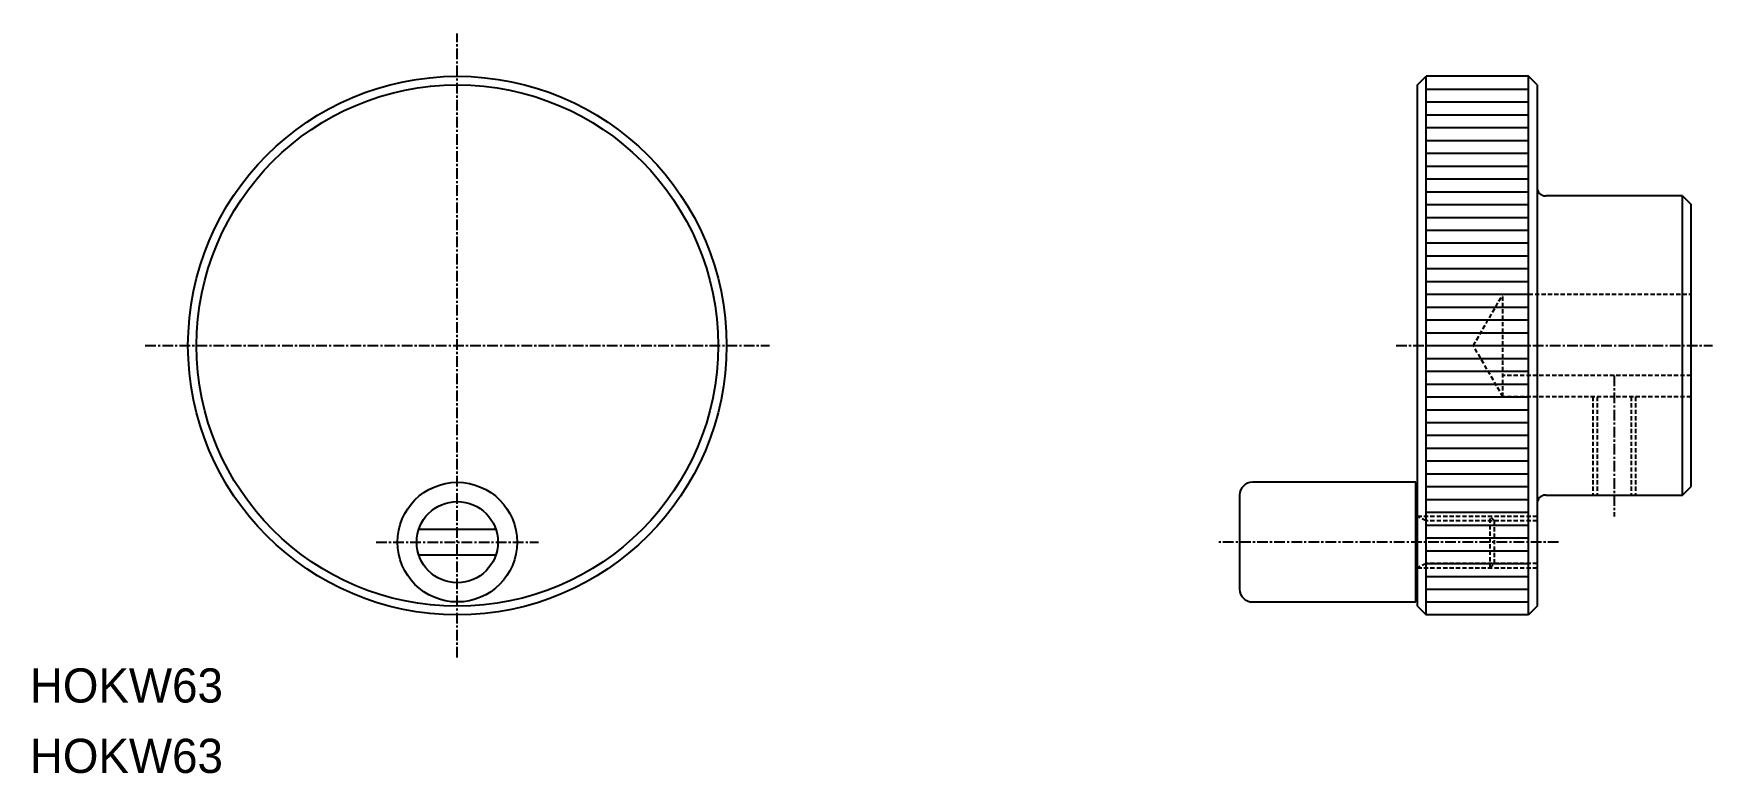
# Model space of a CAD drawing. Extents: x 0 to 197, y 0 to 86.
import ezdxf

# ---------------------------------------------------------------- set-up
doc = ezdxf.new("R2010")
doc.units = 0
doc.linetypes.add('CENTER', pattern=[2, 1.25, -0.25, 0.25, -0.25])
doc.linetypes.add('DASHED', pattern=[0.75, 0.5, -0.25])
doc.layers.get('0').update_dxf_attribs({"linetype": 'CONTINUOUS'})
doc.layers.add('CENTER', color=1, linetype='CENTER')

msp = doc.modelspace()

# ---------------------------------------------------------------- linework, layer by layer
at = {"color": 7, "linetype": 'CONTINUOUS'}
for p, q in [((162.3, 80.5), (163.3, 81.5)), ((163.3, 30), (163.3, 81.5)), ((175.3, 81.5), (163.3, 81.5)), ((175.3, 18.5), (175.3, 81.5)), ((176.3, 80.5), (175.3, 81.5)), ((162.3, 34), (162.3, 80.5)), ((163.3, 80), (175.3, 80)), ((176.3, 80.5), (176.3, 19.5)), ((163.3, 78.5), (175.3, 78.5)), ((163.3, 77), (175.3, 77)), ((163.3, 75.5), (175.3, 75.5)), ((163.3, 74), (175.3, 74)), ((163.3, 72.5), (175.3, 72.5)), ((163.3, 71), (175.3, 71)), ((163.3, 69.5), (175.3, 69.5)), ((163.3, 68), (175.3, 68)), ((193.3, 67.5), (177.3, 67.5)), ((193.3, 32.5), (193.3, 67.5)), ((193.3, 67.5), (194.3, 66.5)), ((163.3, 66.5), (175.3, 66.5)), ((163.3, 65), (175.3, 65)), ((194.3, 33.5), (194.3, 66.5)), ((163.3, 63.5), (175.3, 63.5)), ((163.3, 62), (175.3, 62)), ((163.3, 60.5), (175.3, 60.5)), ((163.3, 59), (175.3, 59)), ((163.3, 57.5), (175.3, 57.5)), ((163.3, 56), (175.3, 56)), ((163.3, 54.5), (175.3, 54.5)), ((163.3, 53), (175.3, 53)), ((163.3, 51.5), (175.3, 51.5)), ((163.3, 50), (175.3, 50)), ((163.3, 48.5), (175.3, 48.5)), ((163.3, 47), (175.3, 47)), ((163.3, 45.5), (175.3, 45.5)), ((163.3, 44), (175.3, 44)), ((163.3, 42.5), (175.3, 42.5)), ((163.3, 41), (175.3, 41)), ((163.3, 39.5), (175.3, 39.5)), ((163.3, 38), (175.3, 38)), ((163.3, 36.5), (175.3, 36.5)), ((162.1, 34), (143, 34)), ((152.55, 34), (152.55, 34.0001)), ((157.325, 34), (157.3249, 34)), ((162.1, 20), (162.1, 34)), ((162.3, 19.5), (162.3, 34)), ((163.3, 35), (175.3, 35)), ((163.3, 33.5), (175.3, 33.5)), ((193.3, 32.5), (194.3, 33.5)), ((141.5, 32.5), (141.5, 21.5)), ((163.3, 32), (175.3, 32)), ((177.3, 32.5), (193.3, 32.5)), ((162.3, 31), (162.1, 31)), ((162.3, 23), (162.3, 31)), ((163.3, 30.5), (175.3, 30.5)), ((163.3, 24), (163.3, 30)), ((54.507453, 28.5), (45.492548, 28.5)), ((163.3, 29), (175.3, 29)), ((163.3, 27.5), (175.3, 27.5)), ((163.3, 26), (175.3, 26)), ((45.492548, 25.5), (54.507453, 25.5)), ((163.3, 24.5), (175.3, 24.5)), ((163.3, 18.5), (163.3, 24)), ((162.1, 23), (162.3, 23)), ((163.3, 23), (175.3, 23)), ((143, 20), (162.1, 20)), ((163.3, 21.5), (175.3, 21.5)), ((163.3, 20), (175.3, 20)), ((162.3, 19.5), (163.3, 18.5)), ((175.3, 18.5), (163.3, 18.5)), ((176.3, 19.5), (175.3, 18.5))]:
    msp.add_line(p, q, dxfattribs=at)
at = {"color": 3, "linetype": 'DASHED'}
for p, q in [((168.835898, 50), (172.3, 56)), ((172.3, 56), (194.3, 56)), ((172.3, 44), (172.3, 56)), ((172.3, 44), (168.835898, 50)), ((194.3, 46.5), (172.3, 46.5)), ((194.3, 44), (172.3, 44)), ((182.8, 44), (182.8, 32.5)), ((183.3, 44), (183.3, 32.5)), ((187.3, 44), (187.3, 32.5)), ((187.8, 44), (187.8, 32.5)), ((176.3, 30), (162.3, 30)), ((163.3, 29.5), (162.3, 30)), ((176.3, 29.5), (163.3, 29.5)), ((170.8, 24), (170.8, 30)), ((171.3, 29.5), (170.8, 30)), ((171.3, 24.5), (171.3, 29.5)), ((163.3, 24.5), (162.3, 24)), ((162.3, 24), (176.3, 24)), ((176.3, 24.5), (163.3, 24.5)), ((170.8, 24), (171.3, 24.5))]:
    msp.add_line(p, q, dxfattribs=at)
at = {"color": 7, "linetype": 'CONTINUOUS'}
for centre, radius in [((50, 50), 31.5), ((50, 50), 30.5), ((50, 27), 7), ((50, 27), 4.750487)]:
    msp.add_circle(centre, radius, dxfattribs=at)
for centre, radius, start, end in [((177.3, 68.5), 1, 180, 270), ((143, 32.5), 1.5, 90, 180), ((177.3, 31.5), 1, 90, 180), ((143, 21.5), 1.5, 180, 270)]:
    msp.add_arc(centre, radius, start, end, dxfattribs=at)
at = {"layer": 'CENTER', "color": 1, "linetype": 'CENTER'}
for p, q in [((50, 13.5), (50, 86.5)), ((13.5, 50), (86.5, 50)), ((159.8, 50), (196.8, 50)), ((185.3, 46.5), (185.3, 30)), ((40.5, 27), (59.5, 27)), ((178.8, 27), (139, 27))]:
    msp.add_line(p, q, dxfattribs=at)

# ---------------------------------------------------------------- texts
at = {"color": 7, "linetype": 'CONTINUOUS'}
for p in [(0, 8.234718), (0, 0)]:
    msp.add_text('HOKW63', height=4, dxfattribs=at).set_placement(p)

doc.saveas('drawing.dxf')
